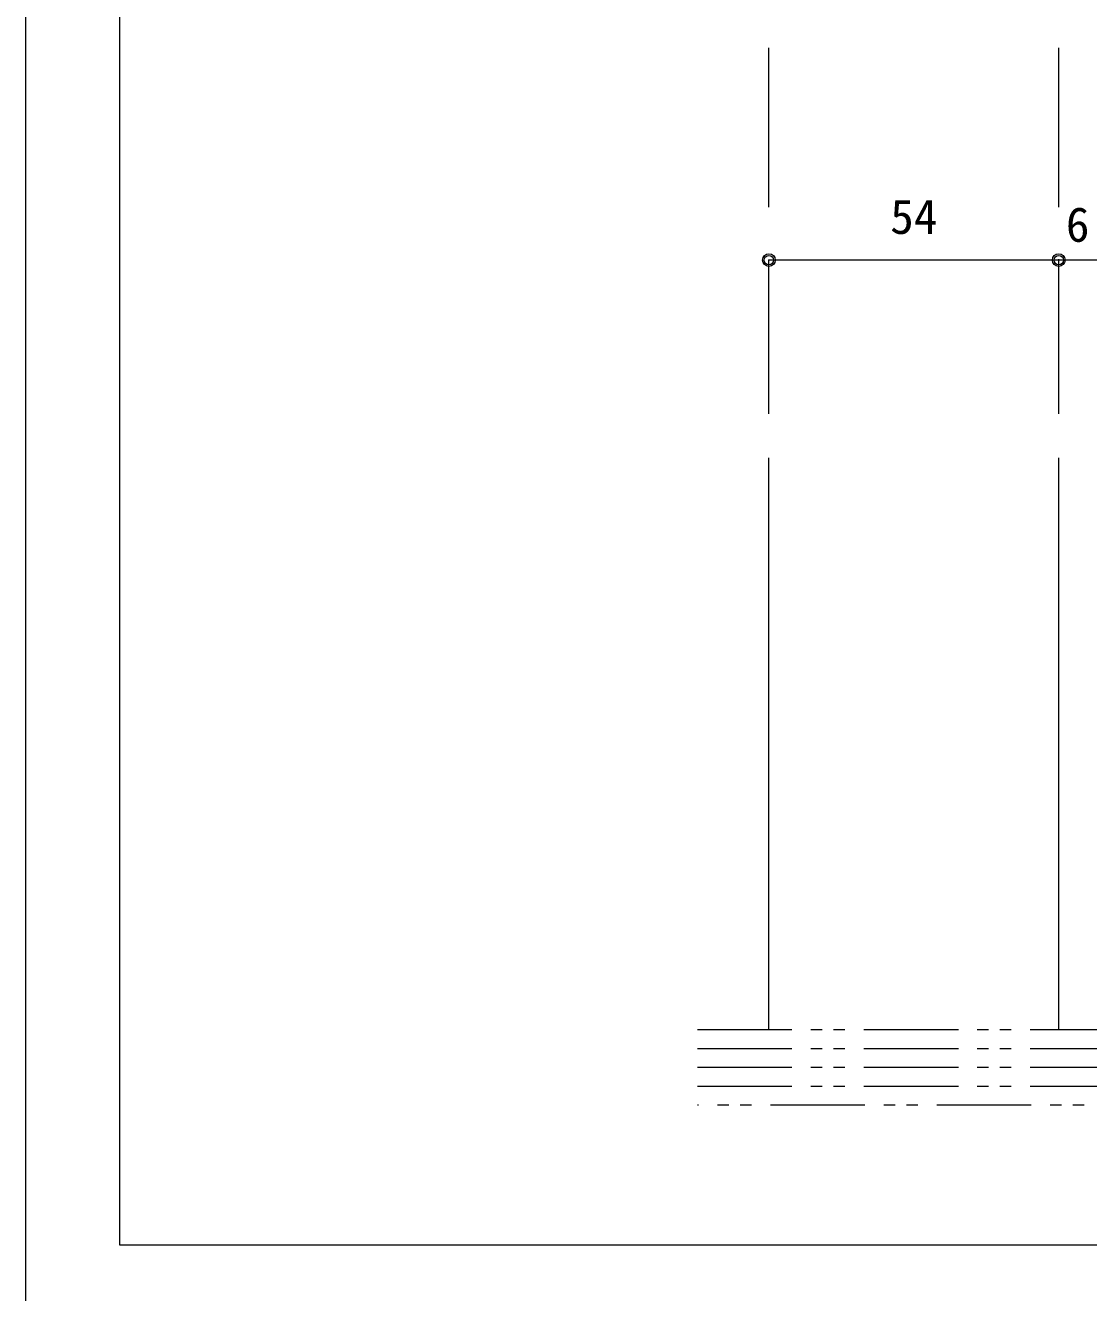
# Model space of a CAD drawing. Units: millimetres on the paper, enlarged 5 times, with parts at other scales. Extents: x -992 to 1008, y -685 to 700.
# Drawn here: x -992.5 to -711.2, y -38.8 to 296.5 of the extents above; entities that cross this region are included whole.
import ezdxf
from ezdxf.enums import TextEntityAlignment as Align

# ---------------------------------------------------------------- set-up
doc = ezdxf.new("R2010")
doc.units = ezdxf.units.MM
doc.header["$LTSCALE"] = 5
doc.header["$PDMODE"] = 32
doc.header["$PDSIZE"] = 2.5
doc.linetypes.add('DOUBLE_CHAIN1', pattern=[8.8, 5, -1, 0.6, -0.6, 0.6, -1])
for name, color, linetype, lineweight in [('1-0_H-SYM', 7, 'Continuous', 20), ('1-1_0', 7, 'Continuous', 20), ('2-0_18', 7, 'Continuous', 18)]:
    doc.layers.add(name, color=color, linetype=linetype, lineweight=lineweight)
doc.styles.add('ＭＳ ゴシック', font='')
doc.styles.get('ＭＳ ゴシック').set_extended_font_data('MS Gothic')

msp = doc.modelspace()

# ---------------------------------------------------------------- linework, layer by layer
at = {"layer": '1-0_H-SYM'}
msp.add_lwpolyline([(197.5, -26.25), (-967.5, -26.25), (-967.5, 675)], dxfattribs=at)
at = {"layer": '1-1_0'}
msp.add_lwpolyline([(-992.5, -685), (1007.5, -685), (1007.5, 700), (-992.5, 700)], close=True, dxfattribs=at)
msp.add_lwpolyline([(197.5, -26.25), (-967.5, -26.25), (-967.5, 675)], dxfattribs=at)
at = {"layer": '2-0_18'}
for p, q in [((-795.811, 248.372), (-795.811, 290.537)), ((-719.144, 248.372), (-719.144, 290.537)), ((-795.811, 193.662), (-795.811, 234.364)), ((-719.144, 193.662), (-719.144, 234.364)), ((-795.811, 30.846), (-795.811, 182.068)), ((-719.144, 30.846), (-719.144, 182.068))]:
    msp.add_line(p, q, dxfattribs=at)
at = {"layer": '2-0_18', "color": 4}
for p, q in [((-654.144, 234.364), (-795.811, 234.364)), ((-719.144, 234.364), (-719.144, 234.616))]:
    msp.add_line(p, q, dxfattribs=at)
at = {"layer": '2-0_18', "linetype": 'DOUBLE_CHAIN1'}
for p, q in [((-814.712, 30.846), (-462.41, 30.846)), ((-814.712, 25.845), (-462.41, 25.845)), ((-814.712, 20.846), (-462.41, 20.846)), ((-814.712, 15.846), (-462.41, 15.846)), ((-462.41, 10.846), (-814.712, 10.846))]:
    msp.add_line(p, q, dxfattribs=at)
at = {"layer": '2-0_18', "color": 4}
for centre in [(-795.811, 234.364), (-719.144, 234.364)]:
    msp.add_circle(centre, 1.667, dxfattribs=at)
for p in [(-795.811, 234.364), (-719.144, 234.364)]:
    msp.add_point(p, dxfattribs=at)
at = {"layer": '2-0_18', "color": 5}
for p in [(-795.811, 234.364), (-719.144, 234.364)]:
    msp.add_point(p, dxfattribs=at)
at = {"layer": '2-0_18', "color": 1}
msp.add_point((-719.144, 234.364), dxfattribs=at)

# ---------------------------------------------------------------- texts
at = {"layer": '2-0_18', "style": 'ＭＳ ゴシック'}
for s, p in [('54', (-763.727, 238.531)), ('6', (-717.269, 236.448))]:
    msp.add_text(s, height=9.164, dxfattribs=at).set_placement(p, align=Align.BOTTOM_LEFT)

doc.saveas('drawing.dxf')
